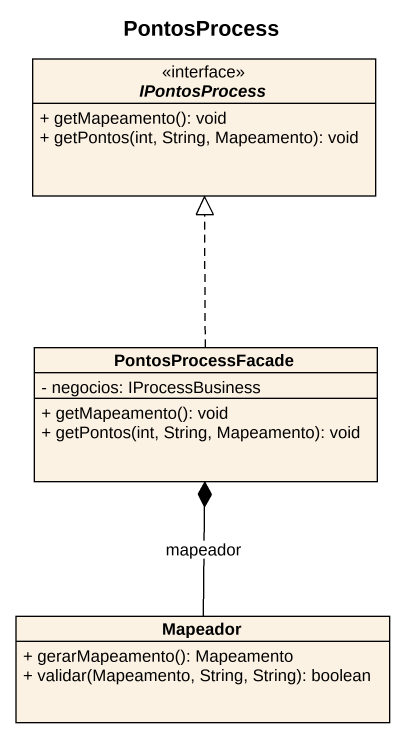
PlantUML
@startuml
title PontosProcess
hide circle
hide empty members
skinparam classAttributeIconSize 0
interface IPontosProcess <<interface>> {
  + getMapeamento(): void
  + getPontos(int, String, Mapeamento): void
}
class PontosProcessFacade {
  - negocios: IProcessBusiness
  + getMapeamento(): void
  + getPontos(int, String, Mapeamento): void
}
class Mapeador {
  + gerarMapeamento(): Mapeamento
  + validar(Mapeamento, String, String): boolean
}
PontosProcessFacade .up.|> IPontosProcess
Mapeador -up-* PontosProcessFacade : mapeador
@enduml
